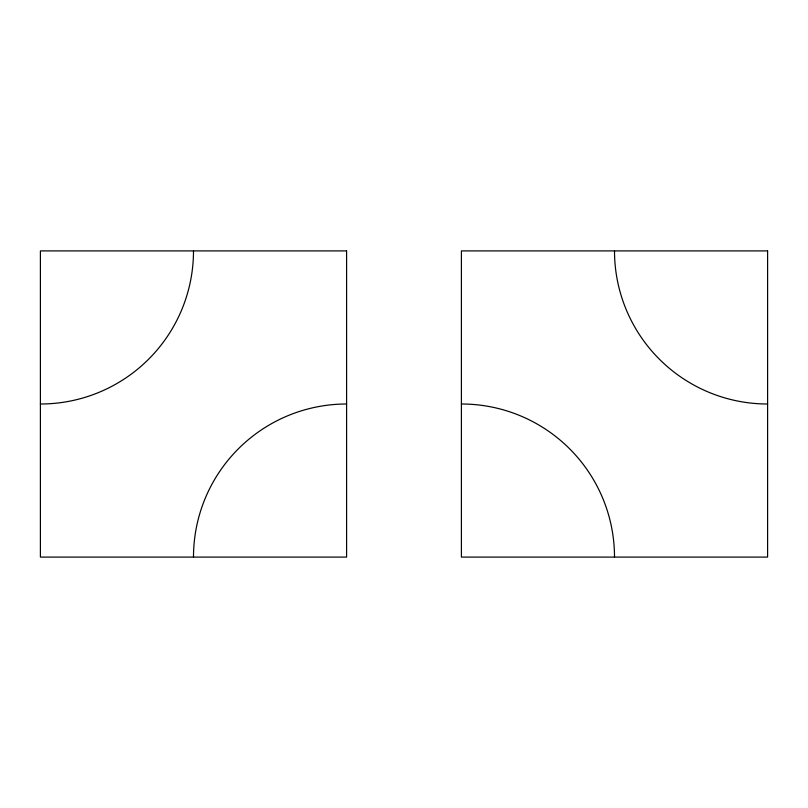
<?xml version="1.0" encoding="UTF-8"?>
<svg xmlns="http://www.w3.org/2000/svg" width="808" height="808" viewBox="0 0 808 808"><rect width="100%" height="100%" fill="white"/><g stroke="black" fill="none" stroke-linecap="round" stroke-linejoin="round"><path stroke-width="1.21" d="M767.6 404A153.096 153.096 0 0 1 614.504 250.904M461.408 404A153.096 153.096 0 0 1 614.504 557.096M193.496 557.096A153.096 153.096 0 0 1 346.592 404M193.496 250.904A153.096 153.096 0 0 1 40.4 404M346.592 250.904L40.4 250.904L40.4 557.096L346.592 557.096L346.592 250.904M767.6 250.904L461.408 250.904L461.408 557.096L767.6 557.096L767.6 250.904"/></g></svg>
